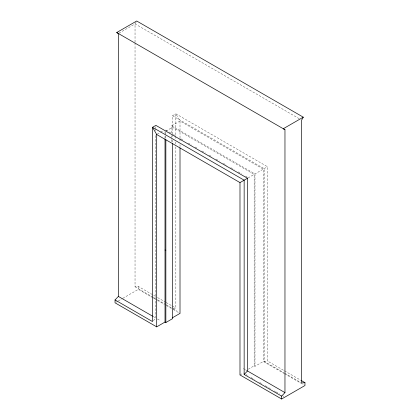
<?xml version="1.0" encoding="UTF-8"?>
<svg xmlns="http://www.w3.org/2000/svg" width="420" height="420" viewBox="0 0 420 420"><rect width="100%" height="100%" fill="white"/><g stroke="black" fill="none" stroke-linecap="round" stroke-linejoin="round"><path stroke-width="0.32" stroke-dasharray="2.1 1.58" d="M136.143 21.971L135.035 23.909L135.035 42.268M153.358 320.696L155.857 318.066L155.857 134.536M118.928 33.206L135.035 23.909L299.36 118.781M172.515 134.095L172.515 115.742L175.849 113.815L267.477 166.719L267.477 361.006L283.946 370.519M157.243 134.174L160.02 132.573M160.577 132.253L163.354 130.646M171.685 133.035L171.685 125.837L180.012 121.028L263.309 169.124L263.309 361.489L284.135 373.511M165.853 131.129L172.515 127.281L254.147 174.41L254.147 365.815L247.485 369.663M248.042 177.938L254.147 174.41M171.685 125.837L254.982 173.933L267.477 166.719M116.151 302.174L117.82 301.214M118.372 300.893L122.262 298.651M122.813 298.331L138.364 289.354L152.996 297.801M239.988 374.955L243.316 373.028M254.147 365.815L254.982 366.298L263.309 361.489M135.035 42.924L135.035 286.808L138.364 286.466L157.106 297.286M173.072 308.395L175.849 308.107L175.849 145.215M172.515 115.742L264.143 168.641L264.143 361.352L267.477 361.006M165.585 130.016L168.42 131.649M168.987 131.975L170.688 132.956M173.518 134.594L175.786 135.902M180.884 138.847L183.152 140.154M188.255 143.099L191.651 145.063M195.053 147.026L197.883 148.664M201.852 150.953L205.254 152.917M209.218 155.206L212.053 156.839M216.017 159.133L219.418 161.091M223.382 163.385L226.784 165.349M230.748 167.638L234.15 169.601M238.119 171.89L241.516 173.854M245.485 176.143L248.315 177.776M157.673 297.617L165.627 302.206M166.194 302.531L175.849 308.107M284.513 370.844L300.983 380.352M135.035 286.808L152.639 296.971M153.206 297.302L157.18 299.596M157.752 299.927L165.701 304.516M166.268 304.841L171.948 308.123M173.035 308.752L176.684 310.853M264.143 361.352L284.02 372.829M284.587 373.154L301.061 382.662M153.562 298.127L156.938 300.074M157.5 300.4L164.257 304.3M166.504 305.597L172.699 309.173M173.261 309.498L180.012 313.399M284.697 373.837L303.833 384.883M153.017 316.428L155.857 318.066M157.421 318.969L160.02 320.471M243.316 368.566L244.881 369.464M245.401 369.768L246.965 370.666M246.131 374.656L247.259 375.307M251.197 377.58L254.578 379.528M259.639 382.452L261.891 383.754M265.267 385.702L268.081 387.329M268.648 387.655L270.333 388.626M274.276 390.905L275.399 391.55M275.961 391.876L279.337 393.829M282.718 395.776L283.841 396.428M254.982 173.933L254.982 366.298M180.012 138.043L180.012 121.028L175.849 113.815L175.849 139.33M180.012 138.695L180.012 141.971M180.012 144.585L180.012 146.548M175.849 141.944L175.849 144.564M172.515 134.495L172.515 137.771M172.515 139.991L172.515 142.359M171.685 135.655L171.685 138.925M171.685 139.582L171.685 142.196M165.853 132.442L165.853 135.067M165.853 135.723L165.853 138.343M165.018 131.649L165.018 133.613M165.018 136.227L165.018 138.191M155.857 126.672L155.857 127.979M155.857 128.636L155.857 130.604M138.364 286.466L138.364 289.354"/><path stroke-width="0.63" d="M303.293 117.18L301.628 120.094L301.628 382.993L304.957 382.651L304.957 385.534L281.636 399L239.988 374.955L239.988 182.59L247.485 178.259L155.857 125.36L152.523 127.281L152.523 321.573L115.043 299.933L118.372 296.425L118.372 33.526L116.708 32.539L136.7 21L303.293 117.18L283.3 128.725L284.965 129.712L284.965 392.611L281.636 396.113L281.636 399M281.636 396.113L244.151 374.472L247.485 370.97L247.485 178.259M115.043 299.933L115.043 302.82L156.691 326.865L165.018 322.056L165.853 322.534L172.515 318.685L172.515 143.672M172.237 317.887L180.012 313.399L180.012 147.856M116.708 32.539L284.965 129.712M244.151 374.472L244.151 180.18L152.523 127.281L156.691 134.495L239.988 182.59M165.018 250.01L165.853 250.493M301.55 380.683L304.957 382.651M118.372 296.425L152.45 316.103M247.485 370.97L284.965 392.611M165.853 139.655L165.853 322.534M165.018 138.841L165.018 322.056M156.691 134.495L156.691 326.865"/></g></svg>
